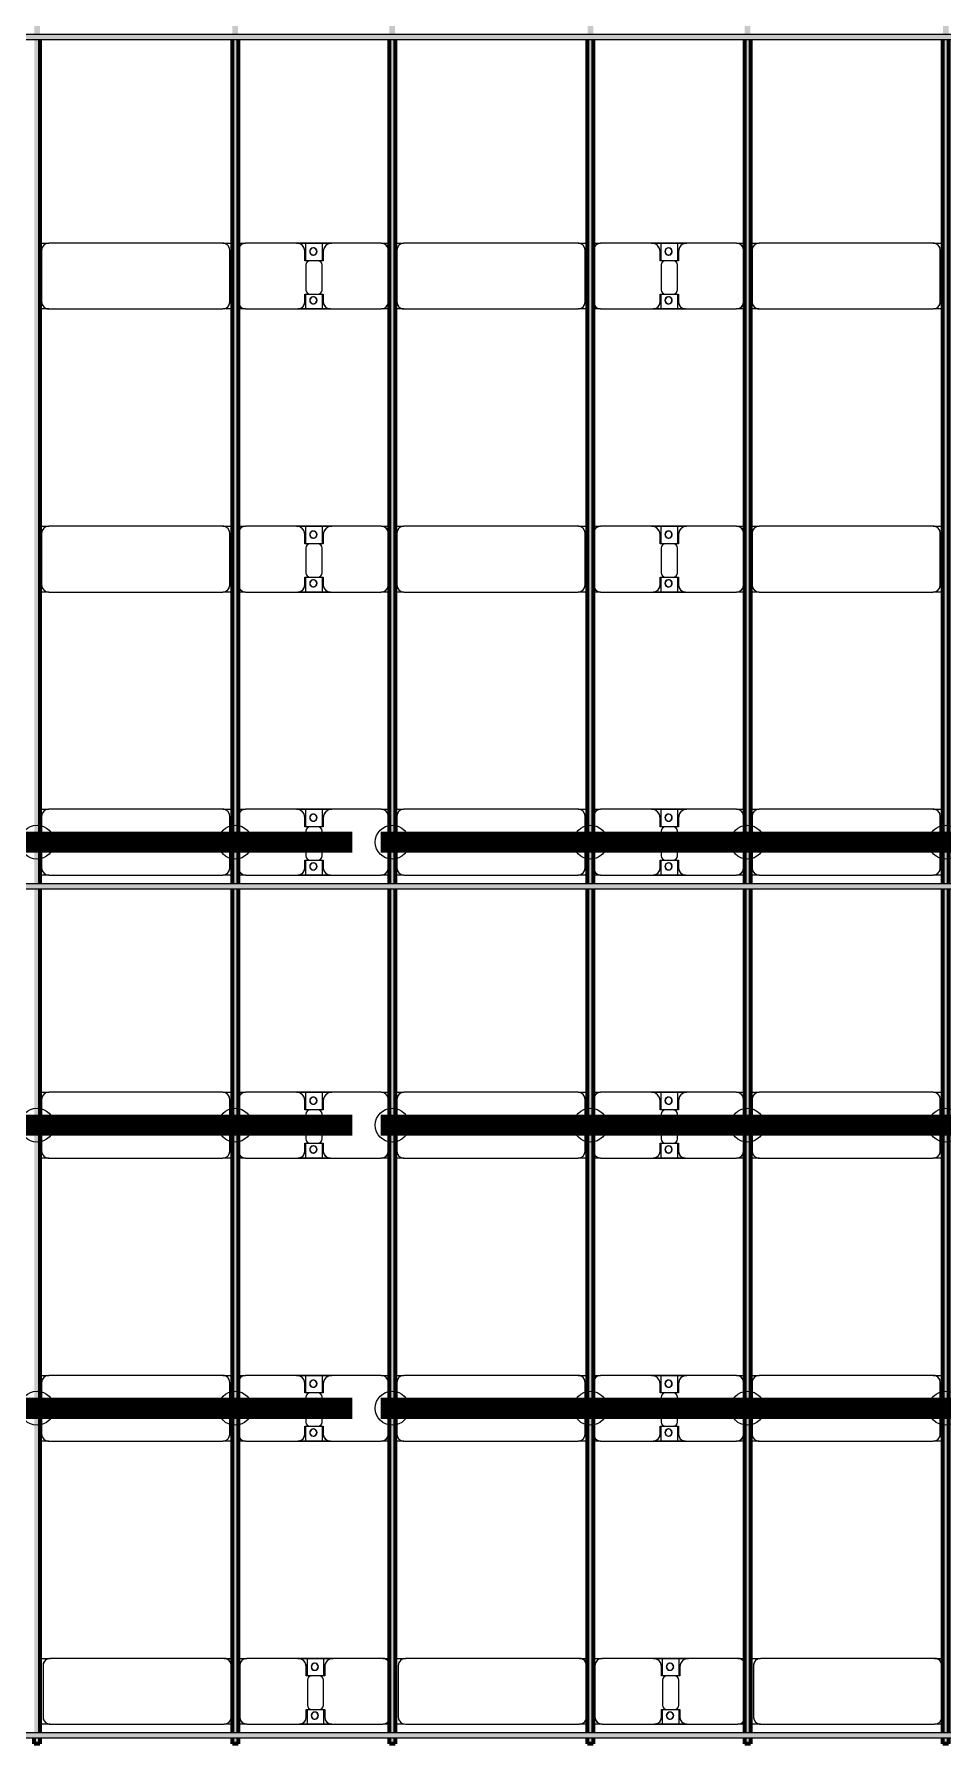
# Model space of a CAD drawing. Header units: millimetres. Extents: x -268744 to 115753, y -96240 to -10461.
# Drawn here: x -74015 to -67595, y -70687 to -58607 of the extents above; entities that cross this region are included whole.
import ezdxf

# ---------------------------------------------------------------- set-up
doc = ezdxf.new("R2010")
doc.units = ezdxf.units.MM
doc.layers.add('A-GENM', color=13, linetype='Continuous', lineweight=9)
doc.layers.add('S-BEAM', color=12, linetype='Continuous', lineweight=9)
doc.layers.add('GC-HOP 40x60 GIA CUONG', color=1, linetype='Continuous')

# ---------------------------------------------------------------- blocks, each defined once
blk = doc.blocks.new('Dầm C52 - Hộp 40x60-104813-KHUNG KẾT CẤU BÈ PIN 1')
at = {"layer": 'S-BEAM', "lineweight": 25}
blk.add_hatch(color=4, dxfattribs=at).paths.add_polyline_path([(-145811, -20), (145811, -20), (145811, 20), (-145811, 20)])
at = {"layer": 'S-BEAM', "color": 4, "lineweight": 25}
for p, q in [((-145811, 20), (145811, 20)), ((145811, -20), (-145811, -20))]:
    blk.add_line(p, q, dxfattribs=at)
blk = doc.blocks.new('Dầm C52 - Hộp 40x60-V24-KHUNG KẾT CẤU BÈ PIN 1')
at = {"layer": 'S-BEAM', "lineweight": 25}
blk.add_hatch(color=4, dxfattribs=at).paths.add_polyline_path([(-145811, -20), (145811, -20), (145811, 20), (-145811, 20)])
at = {"layer": 'S-BEAM', "color": 4, "lineweight": 25}
for p, q in [((-145811, 20), (145811, 20)), ((145811, -20), (-145811, -20))]:
    blk.add_line(p, q, dxfattribs=at)
blk = doc.blocks.new('Dầm C52 - Hộp 40x60-V25-KHUNG KẾT CẤU BÈ PIN 1')
at = {"layer": 'S-BEAM', "lineweight": 25}
blk.add_hatch(color=4, dxfattribs=at).paths.add_polyline_path([(-145426, -20), (145811, -20), (145811, 20), (-145811, 20), (-145811, -20)])
at = {"layer": 'S-BEAM', "color": 4, "lineweight": 25}
for p, q in [((-145811, 20), (145811, 20)), ((145811, -20), (-145811, -20))]:
    blk.add_line(p, q, dxfattribs=at)
blk = doc.blocks.new('Dai phao do pin - DẢI PHAO ĐỠ PIN-V55-KHUNG KẾT CẤU BÈ PIN 1')
at = {"layer": 'A-GENM', "color": 7}
for p, q in [((34448, 242), (34520, 242)), ((34448, 242), (34520, 242)), ((34470, 192), (34470, -173)), ((35750, 242), (34520, 242)), ((35750, 242), (35808, 242)), ((35750, 242), (35808, 242)), ((35800, -173), (35800, 192)), ((35848, 242), (35910, 242)), ((35848, 242), (35910, 242)), ((35860, 192), (35860, -173)), ((36270, 242), (35910, 242)), ((36270, 242), (36452, 242)), ((36452, 242), (36270, 242)), ((36330, 118), (36330, 182)), ((36338, 242), (36520, 242)), ((36338, 116), (36338, 242)), ((36520, 242), (36338, 242)), ((36452, 242), (36452, 116)), ((36460, 182), (36460, 118)), ((36870, 242), (36520, 242)), ((36870, 242), (36918, 242)), ((36870, 242), (36918, 242)), ((36958, 242), (37030, 242)), ((36958, 242), (37030, 242)), ((36980, 192), (36980, -173)), ((38260, 242), (37030, 242)), ((38260, 242), (38318, 242)), ((38260, 242), (38318, 242)), ((38310, -173), (38310, 192)), ((38358, 242), (38420, 242)), ((38358, 242), (38420, 242)), ((38370, 192), (38370, -173)), ((38780, 242), (38420, 242)), ((38780, 242), (38962, 242)), ((38962, 242), (38780, 242)), ((38840, 118), (38840, 182)), ((38848, 242), (39030, 242)), ((38848, 116), (38848, 242)), ((39030, 242), (38848, 242)), ((38962, 242), (38962, 116)), ((38970, 182), (38970, 118)), ((39380, 242), (39030, 242)), ((39380, 242), (39428, 242)), ((39380, 242), (39428, 242)), ((39468, 242), (39540, 242)), ((39468, 242), (39540, 242)), ((39490, 192), (39490, -173)), ((40770, 242), (39540, 242)), ((40770, 242), (40828, 242)), ((40770, 242), (40828, 242)), ((40820, -173), (40820, 192)), ((36422, 118), (36330, 118)), ((36338, 88), (36338, -88)), ((36460, 118), (36368, 118)), ((36452, -88), (36452, 88)), ((38932, 118), (38840, 118)), ((38848, 88), (38848, -88)), ((38970, 118), (38878, 118)), ((38962, -88), (38962, 88)), ((36330, -173), (36330, -118)), ((36330, -118), (36422, -118)), ((36338, -223), (36338, -116)), ((36368, -118), (36460, -118)), ((36452, -116), (36452, -223)), ((36460, -118), (36460, -173)), ((38840, -173), (38840, -118)), ((38840, -118), (38932, -118)), ((38848, -223), (38848, -116)), ((38878, -118), (38970, -118)), ((38962, -116), (38962, -223)), ((38970, -118), (38970, -173)), ((34520, -223), (34448, -223)), ((34520, -223), (34448, -223)), ((34520, -223), (35750, -223)), ((35808, -223), (35750, -223)), ((35808, -223), (35750, -223)), ((35910, -223), (35848, -223)), ((35910, -223), (35848, -223)), ((35910, -223), (36280, -223)), ((36452, -223), (36280, -223)), ((36280, -223), (36452, -223)), ((36510, -223), (36338, -223)), ((36338, -223), (36510, -223)), ((36510, -223), (36870, -223)), ((36918, -223), (36870, -223)), ((36918, -223), (36870, -223)), ((37022, -223), (36958, -223)), ((37022, -223), (36958, -223)), ((37030, -223), (38260, -223)), ((38318, -223), (38260, -223)), ((38318, -223), (38260, -223)), ((38420, -223), (38358, -223)), ((38420, -223), (38358, -223)), ((38420, -223), (38790, -223)), ((38962, -223), (38790, -223)), ((38790, -223), (38962, -223)), ((39020, -223), (38848, -223)), ((38848, -223), (39020, -223)), ((39020, -223), (39380, -223)), ((39428, -223), (39380, -223)), ((39428, -223), (39380, -223)), ((39540, -223), (39468, -223)), ((39540, -223), (39468, -223)), ((39540, -223), (40770, -223)), ((40828, -223), (40770, -223)), ((40828, -223), (40770, -223))]:
    blk.add_line(p, q, dxfattribs=at)
for centre, radius, start, end in [((34520, 192), 50, 90, 180), ((34520, 192), 50, 150, 180), ((34520, 192), 50, 105, 135), ((35750, 192), 50, 360, 90), ((35750, 192), 50, 60, 90), ((35750, 192), 50, 15, 30), ((35910, 192), 50, 90, 180), ((35910, 192), 50, 105, 180), ((36270, 182), 60, 360, 90), ((36270, 182), 60, 360, 60), ((36389, 183), 25, 360, 180), ((36389, 183), 25, 0, 165), ((36389, 183), 25, 180, 0), ((36391, 183), 25, 0, 180), ((36391, 183), 25, 90, 180), ((36391, 183), 25, 180, 0), ((36391, 183), 25, 180, 300), ((36389, 183), 25, 210, 0), ((36391, 183), 25, 15, 75), ((36391, 183), 25, 330, 345), ((36520, 182), 60, 90, 180), ((36520, 182), 60, 120, 180), ((36870, 192), 50, 30, 90), ((36870, 192), 50, 30, 75), ((37030, 192), 50, 90, 180), ((37030, 192), 50, 150, 180), ((37030, 192), 50, 105, 135), ((38260, 192), 50, 0, 90), ((38260, 192), 50, 60, 90), ((38260, 192), 50, 15, 30), ((38420, 192), 50, 90, 180), ((38420, 192), 50, 105, 180), ((38780, 182), 60, 360, 90), ((38780, 182), 60, 360, 60), ((38899, 183), 25, 360, 180), ((38899, 183), 25, 0, 165), ((38899, 183), 25, 180, 0), ((38901, 183), 25, 360, 180), ((38901, 183), 25, 90, 180), ((38901, 183), 25, 180, 360), ((38901, 183), 25, 180, 300), ((38899, 183), 25, 210, 0), ((38901, 183), 25, 15, 75), ((38901, 183), 25, 330, 345), ((39030, 182), 60, 90, 180), ((39030, 182), 60, 120, 180), ((39380, 192), 50, 30, 90), ((39380, 192), 50, 30, 75), ((39540, 192), 50, 90, 180), ((39540, 192), 50, 150, 180), ((39540, 192), 50, 105, 135), ((40770, 192), 50, 0, 90), ((40770, 192), 50, 60, 90), ((40770, 192), 50, 15, 30), ((36368, 88), 30, 90, 180), ((36422, 88), 30, 0, 90), ((38878, 88), 30, 90, 180), ((38932, 88), 30, 0, 90), ((36368, -88), 30, 180, 270), ((36422, -88), 30, 270, 0), ((38878, -88), 30, 180, 270), ((38932, -88), 30, 270, 0), ((34520, -173), 50, 180, 270), ((34520, -173), 50, 180, 210), ((34520, -173), 50, 240, 270), ((35750, -173), 50, 270, 360), ((35750, -173), 50, 285, 300), ((35750, -173), 50, 330, 360), ((35910, -173), 50, 180, 270), ((35910, -173), 50, 180, 255), ((36280, -173), 50, 270, 0), ((36280, -173), 50, 285, 0), ((36389, -162), 25, 360, 180), ((36389, -162), 25, 105, 165), ((36389, -162), 25, 180, 0), ((36389, -162), 25, 195, 0), ((36391, -162), 25, 360, 180), ((36391, -162), 25, 105, 180), ((36391, -162), 25, 180, 0), ((36391, -162), 25, 180, 270), ((36389, -162), 25, 0, 75), ((36391, -162), 25, 15, 75), ((36391, -162), 25, 285, 345), ((36510, -173), 50, 180, 270), ((36510, -173), 50, 180, 255), ((36870, -173), 50, 270, 330), ((36870, -173), 50, 285, 330), ((37030, -173), 50, 180, 270), ((37030, -173), 50, 180, 210), ((37030, -173), 50, 240, 255), ((38260, -173), 50, 270, 0), ((38260, -173), 50, 285, 300), ((38260, -173), 50, 330, 360), ((38420, -173), 50, 180, 270), ((38420, -173), 50, 180, 255), ((38790, -173), 50, 270, 360), ((38790, -173), 50, 285, 360), ((38899, -162), 25, 0, 180), ((38899, -162), 25, 105, 165), ((38899, -162), 25, 180, 0), ((38899, -162), 25, 195, 0), ((38901, -162), 25, 360, 180), ((38901, -162), 25, 105, 180), ((38901, -162), 25, 180, 0), ((38901, -162), 25, 180, 270), ((38899, -162), 25, 0, 75), ((38901, -162), 25, 15, 75), ((38901, -162), 25, 285, 345), ((39020, -173), 50, 180, 270), ((39020, -173), 50, 180, 255), ((39380, -173), 50, 270, 330), ((39380, -173), 50, 285, 330), ((39540, -173), 50, 180, 270), ((39540, -173), 50, 180, 210), ((39540, -173), 50, 240, 270), ((40770, -173), 50, 270, 360), ((40770, -173), 50, 285, 300), ((40770, -173), 50, 330, 360)]:
    blk.add_arc(centre, radius, start, end, dxfattribs=at)
blk = doc.blocks.new('Dai phao do pin - DẢI PHAO ĐỠ PIN-V56-KHUNG KẾT CẤU BÈ PIN 1')
at = {"layer": 'A-GENM', "color": 7}
for p, q in [((34458, 242), (34520, 242)), ((34458, 242), (34520, 242)), ((34470, 192), (34470, -173)), ((35750, 242), (34520, 242)), ((35750, 242), (35818, 242)), ((35750, 242), (35818, 242)), ((35800, -173), (35800, 192)), ((35858, 242), (35910, 242)), ((35858, 242), (35910, 242)), ((35860, 192), (35860, -173)), ((36270, 242), (35910, 242)), ((36270, 242), (36452, 242)), ((36452, 242), (36270, 242)), ((36330, 118), (36330, 182)), ((36338, 242), (36520, 242)), ((36338, 116), (36338, 242)), ((36520, 242), (36338, 242)), ((36452, 242), (36452, 116)), ((36460, 182), (36460, 118)), ((36870, 242), (36520, 242)), ((36870, 242), (36928, 242)), ((36870, 242), (36928, 242)), ((36920, -173), (36920, 192)), ((36968, 242), (37030, 242)), ((36968, 242), (37030, 242)), ((36980, 192), (36980, -173)), ((38260, 242), (37030, 242)), ((38260, 242), (38328, 242)), ((38260, 242), (38328, 242)), ((38310, -173), (38310, 192)), ((38368, 242), (38420, 242)), ((38368, 242), (38420, 242)), ((38370, 192), (38370, -173)), ((38780, 242), (38420, 242)), ((38780, 242), (38962, 242)), ((38962, 242), (38780, 242)), ((38840, 118), (38840, 182)), ((38848, 242), (39030, 242)), ((38848, 116), (38848, 242)), ((39030, 242), (38848, 242)), ((38962, 242), (38962, 116)), ((38970, 182), (38970, 118)), ((39380, 242), (39030, 242)), ((39380, 242), (39438, 242)), ((39380, 242), (39438, 242)), ((39430, -173), (39430, 192)), ((39478, 242), (39540, 242)), ((39478, 242), (39540, 242)), ((39490, 192), (39490, -173)), ((40770, 242), (39540, 242)), ((40770, 242), (40838, 242)), ((40770, 242), (40838, 242)), ((40820, -173), (40820, 192)), ((36422, 118), (36330, 118)), ((36338, 88), (36338, -88)), ((36460, 118), (36368, 118)), ((36452, -88), (36452, 88)), ((38932, 118), (38840, 118)), ((38848, 88), (38848, -88)), ((38970, 118), (38878, 118)), ((38962, -88), (38962, 88)), ((36330, -173), (36330, -118)), ((36330, -118), (36422, -118)), ((36338, -223), (36338, -116)), ((36368, -118), (36460, -118)), ((36452, -116), (36452, -223)), ((36460, -118), (36460, -173)), ((38840, -173), (38840, -118)), ((38840, -118), (38932, -118)), ((38848, -223), (38848, -116)), ((38878, -118), (38970, -118)), ((38962, -116), (38962, -223)), ((38970, -118), (38970, -173)), ((34520, -223), (34458, -223)), ((34520, -223), (34458, -223)), ((34520, -223), (35750, -223)), ((35818, -223), (35750, -223)), ((35818, -223), (35750, -223)), ((35910, -223), (35858, -223)), ((35910, -223), (35858, -223)), ((35910, -223), (36280, -223)), ((36452, -223), (36280, -223)), ((36280, -223), (36452, -223)), ((36510, -223), (36338, -223)), ((36338, -223), (36510, -223)), ((36510, -223), (36870, -223)), ((36928, -223), (36870, -223)), ((36928, -223), (36870, -223)), ((37030, -223), (36968, -223)), ((37030, -223), (36968, -223)), ((37030, -223), (38260, -223)), ((38328, -223), (38260, -223)), ((38328, -223), (38260, -223)), ((38420, -223), (38368, -223)), ((38420, -223), (38368, -223)), ((38420, -223), (38790, -223)), ((38962, -223), (38790, -223)), ((38790, -223), (38962, -223)), ((39020, -223), (38848, -223)), ((38848, -223), (39020, -223)), ((39020, -223), (39380, -223)), ((39438, -223), (39380, -223)), ((39438, -223), (39380, -223)), ((39540, -223), (39478, -223)), ((39540, -223), (39478, -223)), ((39540, -223), (40770, -223)), ((40838, -223), (40770, -223)), ((40838, -223), (40770, -223))]:
    blk.add_line(p, q, dxfattribs=at)
for centre, radius, start, end in [((34520, 192), 50, 90, 180), ((34520, 192), 50, 150, 180), ((34520, 192), 50, 105, 135), ((35750, 192), 50, 360, 90), ((35750, 192), 50, 60, 90), ((35750, 192), 50, 15, 30), ((35910, 192), 50, 90, 180), ((35910, 192), 50, 105, 180), ((36270, 182), 60, 360, 90), ((36270, 182), 60, 360, 60), ((36389, 183), 25, 360, 180), ((36389, 183), 25, 0, 165), ((36389, 183), 25, 180, 0), ((36391, 183), 25, 0, 180), ((36391, 183), 25, 90, 180), ((36391, 183), 25, 180, 0), ((36391, 183), 25, 180, 300), ((36389, 183), 25, 210, 0), ((36391, 183), 25, 15, 75), ((36391, 183), 25, 330, 345), ((36520, 182), 60, 90, 180), ((36520, 182), 60, 120, 180), ((36870, 192), 50, 360, 90), ((36870, 192), 50, 360, 75), ((37030, 192), 50, 90, 180), ((37030, 192), 50, 150, 180), ((37030, 192), 50, 105, 135), ((38260, 192), 50, 0, 90), ((38260, 192), 50, 60, 90), ((38260, 192), 50, 15, 30), ((38420, 192), 50, 90, 180), ((38420, 192), 50, 105, 180), ((38780, 182), 60, 360, 90), ((38780, 182), 60, 360, 60), ((38899, 183), 25, 360, 180), ((38899, 183), 25, 0, 165), ((38899, 183), 25, 180, 0), ((38901, 183), 25, 360, 180), ((38901, 183), 25, 90, 180), ((38901, 183), 25, 180, 360), ((38901, 183), 25, 180, 300), ((38899, 183), 25, 210, 0), ((38901, 183), 25, 15, 75), ((38901, 183), 25, 330, 345), ((39030, 182), 60, 90, 180), ((39030, 182), 60, 120, 180), ((39380, 192), 50, 0, 90), ((39380, 192), 50, 0, 75), ((39540, 192), 50, 90, 180), ((39540, 192), 50, 150, 180), ((39540, 192), 50, 105, 135), ((40770, 192), 50, 0, 90), ((40770, 192), 50, 60, 90), ((40770, 192), 50, 15, 30), ((36368, 88), 30, 90, 180), ((36422, 88), 30, 0, 90), ((38878, 88), 30, 90, 180), ((38932, 88), 30, 0, 90), ((36368, -88), 30, 180, 270), ((36422, -88), 30, 270, 0), ((38878, -88), 30, 180, 270), ((38932, -88), 30, 270, 0), ((34520, -173), 50, 180, 270), ((34520, -173), 50, 180, 210), ((34520, -173), 50, 240, 270), ((35750, -173), 50, 270, 360), ((35750, -173), 50, 285, 300), ((35750, -173), 50, 330, 360), ((35910, -173), 50, 180, 270), ((35910, -173), 50, 180, 255), ((36280, -173), 50, 270, 0), ((36280, -173), 50, 285, 0), ((36389, -162), 25, 360, 180), ((36389, -162), 25, 105, 165), ((36389, -162), 25, 180, 0), ((36389, -162), 25, 195, 0), ((36391, -162), 25, 360, 180), ((36391, -162), 25, 105, 180), ((36391, -162), 25, 180, 0), ((36391, -162), 25, 180, 270), ((36389, -162), 25, 0, 75), ((36391, -162), 25, 15, 75), ((36391, -162), 25, 285, 345), ((36510, -173), 50, 180, 270), ((36510, -173), 50, 180, 255), ((36870, -173), 50, 270, 360), ((36870, -173), 50, 285, 360), ((37030, -173), 50, 180, 270), ((37030, -173), 50, 180, 210), ((37030, -173), 50, 240, 270), ((38260, -173), 50, 270, 0), ((38260, -173), 50, 285, 300), ((38260, -173), 50, 330, 360), ((38420, -173), 50, 180, 270), ((38420, -173), 50, 180, 255), ((38790, -173), 50, 270, 360), ((38790, -173), 50, 285, 360), ((38899, -162), 25, 0, 180), ((38899, -162), 25, 105, 165), ((38899, -162), 25, 180, 0), ((38899, -162), 25, 195, 0), ((38901, -162), 25, 360, 180), ((38901, -162), 25, 105, 180), ((38901, -162), 25, 180, 0), ((38901, -162), 25, 180, 270), ((38899, -162), 25, 0, 75), ((38901, -162), 25, 15, 75), ((38901, -162), 25, 285, 345), ((39020, -173), 50, 180, 270), ((39020, -173), 50, 180, 255), ((39380, -173), 50, 270, 0), ((39380, -173), 50, 285, 0), ((39540, -173), 50, 180, 270), ((39540, -173), 50, 180, 210), ((39540, -173), 50, 240, 270), ((40770, -173), 50, 270, 360), ((40770, -173), 50, 285, 300), ((40770, -173), 50, 330, 360)]:
    blk.add_arc(centre, radius, start, end, dxfattribs=at)
blk = doc.blocks.new('Dai phao do pin - DẢI PHAO ĐỠ PIN-V57-KHUNG KẾT CẤU BÈ PIN 1')
at = {"layer": 'A-GENM', "color": 7}
for p, q in [((34458, 242), (34520, 242)), ((34458, 242), (34520, 242)), ((34470, 192), (34470, -173)), ((35750, 242), (34520, 242)), ((35750, 242), (35818, 242)), ((35750, 242), (35818, 242)), ((35800, -173), (35800, 192)), ((35858, 242), (35910, 242)), ((35858, 242), (35910, 242)), ((35860, 192), (35860, -173)), ((36270, 242), (35910, 242)), ((36270, 242), (36452, 242)), ((36452, 242), (36270, 242)), ((36330, 118), (36330, 182)), ((36338, 242), (36520, 242)), ((36338, 116), (36338, 242)), ((36520, 242), (36338, 242)), ((36452, 242), (36452, 116)), ((36460, 182), (36460, 118)), ((36870, 242), (36520, 242)), ((36870, 242), (36928, 242)), ((36870, 242), (36928, 242)), ((36920, -173), (36920, 192)), ((36968, 242), (37030, 242)), ((36968, 242), (37030, 242)), ((36980, 192), (36980, -173)), ((38260, 242), (37030, 242)), ((38260, 242), (38328, 242)), ((38260, 242), (38328, 242)), ((38310, -173), (38310, 192)), ((38368, 242), (38420, 242)), ((38368, 242), (38420, 242)), ((38370, 192), (38370, -173)), ((38780, 242), (38420, 242)), ((38780, 242), (38962, 242)), ((38962, 242), (38780, 242)), ((38840, 118), (38840, 182)), ((38848, 242), (39030, 242)), ((38848, 116), (38848, 242)), ((39030, 242), (38848, 242)), ((38962, 242), (38962, 116)), ((38970, 182), (38970, 118)), ((39380, 242), (39030, 242)), ((39380, 242), (39438, 242)), ((39380, 242), (39438, 242)), ((39430, -173), (39430, 192)), ((39478, 242), (39540, 242)), ((39478, 242), (39540, 242)), ((39490, 192), (39490, -173)), ((40770, 242), (39540, 242)), ((40770, 242), (40838, 242)), ((40770, 242), (40838, 242)), ((40820, -173), (40820, 192)), ((36422, 118), (36330, 118)), ((36338, 88), (36338, -88)), ((36460, 118), (36368, 118)), ((36452, -88), (36452, 88)), ((38932, 118), (38840, 118)), ((38848, 88), (38848, -88)), ((38970, 118), (38878, 118)), ((38962, -88), (38962, 88)), ((36330, -173), (36330, -118)), ((36330, -118), (36422, -118)), ((36338, -223), (36338, -116)), ((36368, -118), (36460, -118)), ((36452, -116), (36452, -223)), ((36460, -118), (36460, -173)), ((38840, -173), (38840, -118)), ((38840, -118), (38932, -118)), ((38848, -223), (38848, -116)), ((38878, -118), (38970, -118)), ((38962, -116), (38962, -223)), ((38970, -118), (38970, -173)), ((34520, -223), (34458, -223)), ((34520, -223), (34458, -223)), ((34520, -223), (35750, -223)), ((35818, -223), (35750, -223)), ((35818, -223), (35750, -223)), ((35910, -223), (35858, -223)), ((35910, -223), (35858, -223)), ((35910, -223), (36280, -223)), ((36452, -223), (36280, -223)), ((36280, -223), (36452, -223)), ((36510, -223), (36338, -223)), ((36338, -223), (36510, -223)), ((36510, -223), (36870, -223)), ((36928, -223), (36870, -223)), ((36928, -223), (36870, -223)), ((37030, -223), (36968, -223)), ((37030, -223), (36968, -223)), ((37030, -223), (38260, -223)), ((38328, -223), (38260, -223)), ((38328, -223), (38260, -223)), ((38420, -223), (38368, -223)), ((38420, -223), (38368, -223)), ((38420, -223), (38790, -223)), ((38962, -223), (38790, -223)), ((38790, -223), (38962, -223)), ((39020, -223), (38848, -223)), ((38848, -223), (39020, -223)), ((39020, -223), (39380, -223)), ((39438, -223), (39380, -223)), ((39438, -223), (39380, -223)), ((39540, -223), (39478, -223)), ((39540, -223), (39478, -223)), ((39540, -223), (40770, -223)), ((40838, -223), (40770, -223)), ((40838, -223), (40770, -223))]:
    blk.add_line(p, q, dxfattribs=at)
for centre, radius, start, end in [((34520, 192), 50, 90, 180), ((34520, 192), 50, 150, 180), ((34520, 192), 50, 105, 135), ((35750, 192), 50, 360, 90), ((35750, 192), 50, 60, 90), ((35750, 192), 50, 15, 30), ((35910, 192), 50, 90, 180), ((35910, 192), 50, 105, 180), ((36270, 182), 60, 360, 90), ((36270, 182), 60, 360, 60), ((36389, 183), 25, 360, 180), ((36389, 183), 25, 0, 165), ((36389, 183), 25, 180, 0), ((36391, 183), 25, 0, 180), ((36391, 183), 25, 90, 180), ((36391, 183), 25, 180, 0), ((36391, 183), 25, 180, 300), ((36389, 183), 25, 210, 0), ((36391, 183), 25, 15, 75), ((36391, 183), 25, 330, 345), ((36520, 182), 60, 90, 180), ((36520, 182), 60, 120, 180), ((36870, 192), 50, 360, 90), ((36870, 192), 50, 360, 75), ((37030, 192), 50, 90, 180), ((37030, 192), 50, 150, 180), ((37030, 192), 50, 105, 135), ((38260, 192), 50, 0, 90), ((38260, 192), 50, 60, 90), ((38260, 192), 50, 15, 30), ((38420, 192), 50, 90, 180), ((38420, 192), 50, 105, 180), ((38780, 182), 60, 360, 90), ((38780, 182), 60, 360, 60), ((38899, 183), 25, 360, 180), ((38899, 183), 25, 0, 165), ((38899, 183), 25, 180, 0), ((38901, 183), 25, 360, 180), ((38901, 183), 25, 90, 180), ((38901, 183), 25, 180, 360), ((38901, 183), 25, 180, 300), ((38899, 183), 25, 210, 0), ((38901, 183), 25, 15, 75), ((38901, 183), 25, 330, 345), ((39030, 182), 60, 90, 180), ((39030, 182), 60, 120, 180), ((39380, 192), 50, 0, 90), ((39380, 192), 50, 0, 75), ((39540, 192), 50, 90, 180), ((39540, 192), 50, 150, 180), ((39540, 192), 50, 105, 135), ((40770, 192), 50, 0, 90), ((40770, 192), 50, 60, 90), ((40770, 192), 50, 15, 30), ((36368, 88), 30, 90, 180), ((36422, 88), 30, 0, 90), ((38878, 88), 30, 90, 180), ((38932, 88), 30, 0, 90), ((36368, -88), 30, 180, 270), ((36422, -88), 30, 270, 0), ((38878, -88), 30, 180, 270), ((38932, -88), 30, 270, 0), ((34520, -173), 50, 180, 270), ((34520, -173), 50, 180, 210), ((34520, -173), 50, 240, 270), ((35750, -173), 50, 270, 360), ((35750, -173), 50, 285, 300), ((35750, -173), 50, 330, 360), ((35910, -173), 50, 180, 270), ((35910, -173), 50, 180, 255), ((36280, -173), 50, 270, 0), ((36280, -173), 50, 285, 0), ((36389, -162), 25, 360, 180), ((36389, -162), 25, 105, 165), ((36389, -162), 25, 180, 0), ((36389, -162), 25, 195, 0), ((36391, -162), 25, 360, 180), ((36391, -162), 25, 105, 180), ((36391, -162), 25, 180, 0), ((36391, -162), 25, 180, 270), ((36389, -162), 25, 0, 75), ((36391, -162), 25, 15, 75), ((36391, -162), 25, 285, 345), ((36510, -173), 50, 180, 270), ((36510, -173), 50, 180, 255), ((36870, -173), 50, 270, 360), ((36870, -173), 50, 285, 360), ((37030, -173), 50, 180, 270), ((37030, -173), 50, 180, 210), ((37030, -173), 50, 240, 270), ((38260, -173), 50, 270, 0), ((38260, -173), 50, 285, 300), ((38260, -173), 50, 330, 360), ((38420, -173), 50, 180, 270), ((38420, -173), 50, 180, 255), ((38790, -173), 50, 270, 360), ((38790, -173), 50, 285, 360), ((38899, -162), 25, 0, 180), ((38899, -162), 25, 105, 165), ((38899, -162), 25, 180, 0), ((38899, -162), 25, 195, 0), ((38901, -162), 25, 360, 180), ((38901, -162), 25, 105, 180), ((38901, -162), 25, 180, 0), ((38901, -162), 25, 180, 270), ((38899, -162), 25, 0, 75), ((38901, -162), 25, 15, 75), ((38901, -162), 25, 285, 345), ((39020, -173), 50, 180, 270), ((39020, -173), 50, 180, 255), ((39380, -173), 50, 270, 0), ((39380, -173), 50, 285, 0), ((39540, -173), 50, 180, 270), ((39540, -173), 50, 180, 210), ((39540, -173), 50, 240, 270), ((40770, -173), 50, 270, 360), ((40770, -173), 50, 285, 300), ((40770, -173), 50, 330, 360)]:
    blk.add_arc(centre, radius, start, end, dxfattribs=at)
blk = doc.blocks.new('Dai phao do pin - DẢI PHAO ĐỠ PIN-V58-KHUNG KẾT CẤU BÈ PIN 1')
at = {"layer": 'A-GENM', "color": 7}
for p, q in [((34458, 242), (34520, 242)), ((34458, 242), (34520, 242)), ((34470, 192), (34470, -173)), ((35750, 242), (34520, 242)), ((35750, 242), (35818, 242)), ((35750, 242), (35818, 242)), ((35800, -173), (35800, 192)), ((35858, 242), (35910, 242)), ((35858, 242), (35910, 242)), ((35860, 192), (35860, -173)), ((36270, 242), (35910, 242)), ((36270, 242), (36452, 242)), ((36452, 242), (36270, 242)), ((36330, 118), (36330, 182)), ((36338, 242), (36520, 242)), ((36338, 116), (36338, 242)), ((36520, 242), (36338, 242)), ((36452, 242), (36452, 116)), ((36460, 182), (36460, 118)), ((36870, 242), (36520, 242)), ((36870, 242), (36928, 242)), ((36870, 242), (36928, 242)), ((36920, -173), (36920, 192)), ((36968, 242), (37030, 242)), ((36968, 242), (37030, 242)), ((36980, 192), (36980, -173)), ((38260, 242), (37030, 242)), ((38260, 242), (38328, 242)), ((38260, 242), (38328, 242)), ((38310, -173), (38310, 192)), ((38368, 242), (38420, 242)), ((38368, 242), (38420, 242)), ((38370, 192), (38370, -173)), ((38780, 242), (38420, 242)), ((38780, 242), (38962, 242)), ((38962, 242), (38780, 242)), ((38840, 118), (38840, 182)), ((38848, 242), (39030, 242)), ((38848, 116), (38848, 242)), ((39030, 242), (38848, 242)), ((38962, 242), (38962, 116)), ((38970, 182), (38970, 118)), ((39380, 242), (39030, 242)), ((39380, 242), (39438, 242)), ((39380, 242), (39438, 242)), ((39430, -173), (39430, 192)), ((39478, 242), (39540, 242)), ((39478, 242), (39540, 242)), ((39490, 192), (39490, -173)), ((40770, 242), (39540, 242)), ((40770, 242), (40838, 242)), ((40770, 242), (40838, 242)), ((40820, -173), (40820, 192)), ((36422, 118), (36330, 118)), ((36338, 88), (36338, -88)), ((36460, 118), (36368, 118)), ((36452, -88), (36452, 88)), ((38932, 118), (38840, 118)), ((38848, 88), (38848, -88)), ((38970, 118), (38878, 118)), ((38962, -88), (38962, 88)), ((36330, -173), (36330, -118)), ((36330, -118), (36422, -118)), ((36338, -223), (36338, -116)), ((36368, -118), (36460, -118)), ((36452, -116), (36452, -223)), ((36460, -118), (36460, -173)), ((38840, -173), (38840, -118)), ((38840, -118), (38932, -118)), ((38848, -223), (38848, -116)), ((38878, -118), (38970, -118)), ((38962, -116), (38962, -223)), ((38970, -118), (38970, -173)), ((34520, -223), (34458, -223)), ((34520, -223), (34458, -223)), ((34520, -223), (35750, -223)), ((35818, -223), (35750, -223)), ((35818, -223), (35750, -223)), ((35910, -223), (35858, -223)), ((35910, -223), (35858, -223)), ((35910, -223), (36280, -223)), ((36452, -223), (36280, -223)), ((36280, -223), (36452, -223)), ((36510, -223), (36338, -223)), ((36338, -223), (36510, -223)), ((36510, -223), (36870, -223)), ((36928, -223), (36870, -223)), ((36928, -223), (36870, -223)), ((37030, -223), (36968, -223)), ((37030, -223), (36968, -223)), ((37030, -223), (38260, -223)), ((38328, -223), (38260, -223)), ((38328, -223), (38260, -223)), ((38420, -223), (38368, -223)), ((38420, -223), (38368, -223)), ((38420, -223), (38790, -223)), ((38962, -223), (38790, -223)), ((38790, -223), (38962, -223)), ((39020, -223), (38848, -223)), ((38848, -223), (39020, -223)), ((39020, -223), (39380, -223)), ((39438, -223), (39380, -223)), ((39438, -223), (39380, -223)), ((39540, -223), (39478, -223)), ((39540, -223), (39478, -223)), ((39540, -223), (40770, -223)), ((40838, -223), (40770, -223)), ((40838, -223), (40770, -223))]:
    blk.add_line(p, q, dxfattribs=at)
for centre, radius, start, end in [((34520, 192), 50, 90, 180), ((34520, 192), 50, 150, 180), ((34520, 192), 50, 105, 135), ((35750, 192), 50, 360, 90), ((35750, 192), 50, 60, 90), ((35750, 192), 50, 15, 30), ((35910, 192), 50, 90, 180), ((35910, 192), 50, 105, 180), ((36270, 182), 60, 360, 90), ((36270, 182), 60, 360, 60), ((36389, 183), 25, 360, 180), ((36389, 183), 25, 0, 165), ((36389, 183), 25, 180, 0), ((36391, 183), 25, 0, 180), ((36391, 183), 25, 90, 180), ((36391, 183), 25, 180, 0), ((36391, 183), 25, 180, 300), ((36389, 183), 25, 210, 0), ((36391, 183), 25, 15, 75), ((36391, 183), 25, 330, 345), ((36520, 182), 60, 90, 180), ((36520, 182), 60, 120, 180), ((36870, 192), 50, 360, 90), ((36870, 192), 50, 360, 75), ((37030, 192), 50, 90, 180), ((37030, 192), 50, 150, 180), ((37030, 192), 50, 105, 135), ((38260, 192), 50, 0, 90), ((38260, 192), 50, 60, 90), ((38260, 192), 50, 15, 30), ((38420, 192), 50, 90, 180), ((38420, 192), 50, 105, 180), ((38780, 182), 60, 360, 90), ((38780, 182), 60, 360, 60), ((38899, 183), 25, 360, 180), ((38899, 183), 25, 0, 165), ((38899, 183), 25, 180, 0), ((38901, 183), 25, 360, 180), ((38901, 183), 25, 90, 180), ((38901, 183), 25, 180, 360), ((38901, 183), 25, 180, 300), ((38899, 183), 25, 210, 0), ((38901, 183), 25, 15, 75), ((38901, 183), 25, 330, 345), ((39030, 182), 60, 90, 180), ((39030, 182), 60, 120, 180), ((39380, 192), 50, 0, 90), ((39380, 192), 50, 0, 75), ((39540, 192), 50, 90, 180), ((39540, 192), 50, 150, 180), ((39540, 192), 50, 105, 135), ((40770, 192), 50, 0, 90), ((40770, 192), 50, 60, 90), ((40770, 192), 50, 15, 30), ((36368, 88), 30, 90, 180), ((36422, 88), 30, 0, 90), ((38878, 88), 30, 90, 180), ((38932, 88), 30, 0, 90), ((36368, -88), 30, 180, 270), ((36422, -88), 30, 270, 0), ((38878, -88), 30, 180, 270), ((38932, -88), 30, 270, 0), ((34520, -173), 50, 180, 270), ((34520, -173), 50, 180, 210), ((34520, -173), 50, 240, 270), ((35750, -173), 50, 270, 360), ((35750, -173), 50, 285, 300), ((35750, -173), 50, 330, 360), ((35910, -173), 50, 180, 270), ((35910, -173), 50, 180, 255), ((36280, -173), 50, 270, 0), ((36280, -173), 50, 285, 0), ((36389, -162), 25, 360, 180), ((36389, -162), 25, 105, 165), ((36389, -162), 25, 180, 0), ((36389, -162), 25, 195, 0), ((36391, -162), 25, 360, 180), ((36391, -162), 25, 105, 180), ((36391, -162), 25, 180, 0), ((36391, -162), 25, 180, 270), ((36389, -162), 25, 0, 75), ((36391, -162), 25, 15, 75), ((36391, -162), 25, 285, 345), ((36510, -173), 50, 180, 270), ((36510, -173), 50, 180, 255), ((36870, -173), 50, 270, 360), ((36870, -173), 50, 285, 360), ((37030, -173), 50, 180, 270), ((37030, -173), 50, 180, 210), ((37030, -173), 50, 240, 270), ((38260, -173), 50, 270, 0), ((38260, -173), 50, 285, 300), ((38260, -173), 50, 330, 360), ((38420, -173), 50, 180, 270), ((38420, -173), 50, 180, 255), ((38790, -173), 50, 270, 360), ((38790, -173), 50, 285, 360), ((38899, -162), 25, 0, 180), ((38899, -162), 25, 105, 165), ((38899, -162), 25, 180, 0), ((38899, -162), 25, 195, 0), ((38901, -162), 25, 360, 180), ((38901, -162), 25, 105, 180), ((38901, -162), 25, 180, 0), ((38901, -162), 25, 180, 270), ((38899, -162), 25, 0, 75), ((38901, -162), 25, 15, 75), ((38901, -162), 25, 285, 345), ((39020, -173), 50, 180, 270), ((39020, -173), 50, 180, 255), ((39380, -173), 50, 270, 0), ((39380, -173), 50, 285, 0), ((39540, -173), 50, 180, 270), ((39540, -173), 50, 180, 210), ((39540, -173), 50, 240, 270), ((40770, -173), 50, 270, 360), ((40770, -173), 50, 285, 300), ((40770, -173), 50, 330, 360)]:
    blk.add_arc(centre, radius, start, end, dxfattribs=at)
blk = doc.blocks.new('Dai phao do pin - DẢI PHAO ĐỠ PIN-V59-KHUNG KẾT CẤU BÈ PIN 1')
at = {"layer": 'A-GENM', "color": 7}
for p, q in [((34458, 242), (34520, 242)), ((34458, 242), (34520, 242)), ((34470, 192), (34470, -173)), ((35750, 242), (34520, 242)), ((35750, 242), (35818, 242)), ((35750, 242), (35818, 242)), ((35800, -173), (35800, 192)), ((35858, 242), (35910, 242)), ((35858, 242), (35910, 242)), ((35860, 192), (35860, -173)), ((36270, 242), (35910, 242)), ((36270, 242), (36452, 242)), ((36452, 242), (36270, 242)), ((36330, 118), (36330, 182)), ((36338, 242), (36520, 242)), ((36338, 116), (36338, 242)), ((36520, 242), (36338, 242)), ((36452, 242), (36452, 116)), ((36460, 182), (36460, 118)), ((36870, 242), (36520, 242)), ((36870, 242), (36928, 242)), ((36870, 242), (36928, 242)), ((36920, -173), (36920, 192)), ((36968, 242), (37030, 242)), ((36968, 242), (37030, 242)), ((36980, 192), (36980, -173)), ((38260, 242), (37030, 242)), ((38260, 242), (38328, 242)), ((38260, 242), (38328, 242)), ((38310, -173), (38310, 192)), ((38368, 242), (38420, 242)), ((38368, 242), (38420, 242)), ((38370, 192), (38370, -173)), ((38780, 242), (38420, 242)), ((38780, 242), (38962, 242)), ((38962, 242), (38780, 242)), ((38840, 118), (38840, 182)), ((38848, 242), (39030, 242)), ((38848, 116), (38848, 242)), ((39030, 242), (38848, 242)), ((38962, 242), (38962, 116)), ((38970, 182), (38970, 118)), ((39380, 242), (39030, 242)), ((39380, 242), (39438, 242)), ((39380, 242), (39438, 242)), ((39430, -173), (39430, 192)), ((39478, 242), (39540, 242)), ((39478, 242), (39540, 242)), ((39490, 192), (39490, -173)), ((40770, 242), (39540, 242)), ((40770, 242), (40838, 242)), ((40770, 242), (40838, 242)), ((40820, -173), (40820, 192)), ((36422, 118), (36330, 118)), ((36338, 88), (36338, -88)), ((36460, 118), (36368, 118)), ((36452, -88), (36452, 88)), ((38932, 118), (38840, 118)), ((38848, 88), (38848, -88)), ((38970, 118), (38878, 118)), ((38962, -88), (38962, 88)), ((36330, -173), (36330, -118)), ((36330, -118), (36422, -118)), ((36338, -223), (36338, -116)), ((36368, -118), (36460, -118)), ((36452, -116), (36452, -223)), ((36460, -118), (36460, -173)), ((38840, -173), (38840, -118)), ((38840, -118), (38932, -118)), ((38848, -223), (38848, -116)), ((38878, -118), (38970, -118)), ((38962, -116), (38962, -223)), ((38970, -118), (38970, -173)), ((34520, -223), (34458, -223)), ((34520, -223), (34458, -223)), ((34520, -223), (35750, -223)), ((35818, -223), (35750, -223)), ((35818, -223), (35750, -223)), ((35910, -223), (35858, -223)), ((35910, -223), (35858, -223)), ((35910, -223), (36280, -223)), ((36452, -223), (36280, -223)), ((36280, -223), (36452, -223)), ((36510, -223), (36338, -223)), ((36338, -223), (36510, -223)), ((36510, -223), (36870, -223)), ((36928, -223), (36870, -223)), ((36928, -223), (36870, -223)), ((37030, -223), (36968, -223)), ((37030, -223), (36968, -223)), ((37030, -223), (38260, -223)), ((38328, -223), (38260, -223)), ((38328, -223), (38260, -223)), ((38420, -223), (38368, -223)), ((38420, -223), (38368, -223)), ((38420, -223), (38790, -223)), ((38962, -223), (38790, -223)), ((38790, -223), (38962, -223)), ((39020, -223), (38848, -223)), ((38848, -223), (39020, -223)), ((39020, -223), (39380, -223)), ((39438, -223), (39380, -223)), ((39438, -223), (39380, -223)), ((39540, -223), (39478, -223)), ((39540, -223), (39478, -223)), ((39540, -223), (40770, -223)), ((40838, -223), (40770, -223)), ((40838, -223), (40770, -223))]:
    blk.add_line(p, q, dxfattribs=at)
for centre, radius, start, end in [((34520, 192), 50, 90, 180), ((34520, 192), 50, 150, 180), ((34520, 192), 50, 105, 135), ((35750, 192), 50, 360, 90), ((35750, 192), 50, 60, 90), ((35750, 192), 50, 15, 30), ((35910, 192), 50, 90, 180), ((35910, 192), 50, 105, 180), ((36270, 182), 60, 360, 90), ((36270, 182), 60, 360, 60), ((36389, 183), 25, 360, 180), ((36389, 183), 25, 0, 165), ((36389, 183), 25, 180, 0), ((36391, 183), 25, 0, 180), ((36391, 183), 25, 90, 180), ((36391, 183), 25, 180, 0), ((36391, 183), 25, 180, 300), ((36389, 183), 25, 210, 0), ((36391, 183), 25, 15, 75), ((36391, 183), 25, 330, 345), ((36520, 182), 60, 90, 180), ((36520, 182), 60, 120, 180), ((36870, 192), 50, 360, 90), ((36870, 192), 50, 360, 75), ((37030, 192), 50, 90, 180), ((37030, 192), 50, 150, 180), ((37030, 192), 50, 105, 135), ((38260, 192), 50, 0, 90), ((38260, 192), 50, 60, 90), ((38260, 192), 50, 15, 30), ((38420, 192), 50, 90, 180), ((38420, 192), 50, 105, 180), ((38780, 182), 60, 360, 90), ((38780, 182), 60, 360, 60), ((38899, 183), 25, 360, 180), ((38899, 183), 25, 0, 165), ((38899, 183), 25, 180, 0), ((38901, 183), 25, 360, 180), ((38901, 183), 25, 90, 180), ((38901, 183), 25, 180, 360), ((38901, 183), 25, 180, 300), ((38899, 183), 25, 210, 0), ((38901, 183), 25, 15, 75), ((38901, 183), 25, 330, 345), ((39030, 182), 60, 90, 180), ((39030, 182), 60, 120, 180), ((39380, 192), 50, 0, 90), ((39380, 192), 50, 0, 75), ((39540, 192), 50, 90, 180), ((39540, 192), 50, 150, 180), ((39540, 192), 50, 105, 135), ((40770, 192), 50, 0, 90), ((40770, 192), 50, 60, 90), ((40770, 192), 50, 15, 30), ((36368, 88), 30, 90, 180), ((36422, 88), 30, 0, 90), ((38878, 88), 30, 90, 180), ((38932, 88), 30, 0, 90), ((36368, -88), 30, 180, 270), ((36422, -88), 30, 270, 0), ((38878, -88), 30, 180, 270), ((38932, -88), 30, 270, 0), ((34520, -173), 50, 180, 270), ((34520, -173), 50, 180, 210), ((34520, -173), 50, 240, 270), ((35750, -173), 50, 270, 360), ((35750, -173), 50, 285, 300), ((35750, -173), 50, 330, 360), ((35910, -173), 50, 180, 270), ((35910, -173), 50, 180, 255), ((36280, -173), 50, 270, 0), ((36280, -173), 50, 285, 0), ((36389, -162), 25, 360, 180), ((36389, -162), 25, 105, 165), ((36389, -162), 25, 180, 0), ((36389, -162), 25, 195.7285, 0), ((36391, -162), 25, 360, 180), ((36391, -162), 25, 105, 180), ((36391, -162), 25, 180, 0), ((36391, -162), 25, 180, 270), ((36389, -162), 25, 0, 75), ((36391, -162), 25, 15, 75), ((36391, -162), 25, 285, 345), ((36510, -173), 50, 180, 270), ((36510, -173), 50, 180, 255), ((36870, -173), 50, 270, 360), ((36870, -173), 50, 285, 360), ((37030, -173), 50, 180, 270), ((37030, -173), 50, 180, 210), ((37030, -173), 50, 240, 270), ((38260, -173), 50, 270, 0), ((38260, -173), 50, 285, 300), ((38260, -173), 50, 330, 360), ((38420, -173), 50, 180, 270), ((38420, -173), 50, 180, 255), ((38790, -173), 50, 270, 360), ((38790, -173), 50, 285, 360), ((38899, -162), 25, 0, 180), ((38899, -162), 25, 105, 165), ((38899, -162), 25, 180, 0), ((38899, -162), 25, 195.7285, 0), ((38901, -162), 25, 360, 180), ((38901, -162), 25, 105, 180), ((38901, -162), 25, 180, 0), ((38901, -162), 25, 180, 270), ((38899, -162), 25, 0, 75), ((38901, -162), 25, 15, 75), ((38901, -162), 25, 285, 345), ((39020, -173), 50, 180, 270), ((39020, -173), 50, 180, 255), ((39380, -173), 50, 270, 0), ((39380, -173), 50, 285, 0), ((39540, -173), 50, 180, 270), ((39540, -173), 50, 180, 210), ((39540, -173), 50, 240, 270), ((40770, -173), 50, 270, 360), ((40770, -173), 50, 285, 300), ((40770, -173), 50, 330, 360)]:
    blk.add_arc(centre, radius, start, end, dxfattribs=at)
blk = doc.blocks.new('Dầm C52 - Dầm C52-102502-KHUNG KẾT CẤU BÈ PIN 1')
at = {"layer": 'S-BEAM', "lineweight": 140}
h = blk.add_hatch(color=1, dxfattribs=at)
h.paths.add_polyline_path([(-25481, 20), (-25481, -20), (-25441, -20), (-25441, 20)])
h.paths.add_polyline_path([(-25401, 20), (-25401, -20), (-19441, -20), (-19443, 20), (-24983, 20)])
h.paths.add_polyline_path([(-19401, 20), (-19401, -20), (-13441, -20), (-13441, 20), (-18981, 20)])
h.paths.add_polyline_path([(-13401, -20), (-7441, -20), (-7441, 20), (-13401, 20)])
h.paths.add_polyline_path([(-7401, -20), (-1441, -20), (-1441, 20), (-7401, 20)])
h.paths.add_polyline_path([(-1401, -20), (4559, -20), (4559, 20), (-1401, 20)])
h.paths.add_polyline_path([(4599, 20), (4599, -20), (10559, -20), (10559, 20), (5027, 20)])
h.paths.add_polyline_path([(10599, -20), (16559, -20), (16559, 20), (10599, 20)])
h.paths.add_polyline_path([(16599, 20), (16599, -20), (22559, -20), (22559, 20), (17032, 20)])
h.paths.add_polyline_path([(22599, -20), (25259, -20), (25259, 20), (22599, 20)])
h.paths.add_polyline_path([(25299, -20), (25481, -20), (25481, 20), (25299, 20)])
at = {"layer": 'S-BEAM', "color": 1, "lineweight": 140}
for p, q in [((-25481, -20), (-25481, 20)), ((-25481, 20), (-25441, 20)), ((-25441, -20), (-25481, -20)), ((-19443, -20), (-25401, -20)), ((-13441, -20), (-19401, -20))]:
    blk.add_line(p, q, dxfattribs=at)
blk = doc.blocks.new('Dầm C52 - Dầm C52-V20-KHUNG KẾT CẤU BÈ PIN 1')
at = {"layer": 'S-BEAM', "lineweight": 140}
h = blk.add_hatch(color=1, dxfattribs=at)
h.paths.add_polyline_path([(-25481, 20), (-25481, -20), (-25441, -20), (-25441, 20)])
h.paths.add_polyline_path([(-25401, 2), (-25401, -20), (-19441, -20), (-19443, 20), (-25401, 20)])
h.paths.add_polyline_path([(-19401, -20), (-13441, -20), (-13441, 20), (-19401, 20), (-19401, 2)])
h.paths.add_polyline_path([(-13401, 2), (-13401, -20), (-7441, -20), (-7441, 20), (-13401, 20)])
h.paths.add_polyline_path([(-7401, 20), (-7401, -20), (-1441, -20), (-1441, 20), (-6515, 20)])
h.paths.add_polyline_path([(-1401, 2), (-1401, -20), (4559, -20), (4559, 20), (-1401, 20)])
h.paths.add_polyline_path([(4599, 2), (4599, -20), (10559, -20), (10559, 20), (4599, 20)])
h.paths.add_polyline_path([(10599, 20), (10599, -20), (16559, -20), (16559, 20), (11029, 20)])
h.paths.add_polyline_path([(16599, 20), (16599, -20), (22559, -20), (22559, 20), (17493, 20)])
h.paths.add_polyline_path([(22599, 2), (22599, -20), (25259, -20), (25259, 20), (22599, 20)])
h.paths.add_polyline_path([(25299, -20), (25442, -20), (25442, 20), (25299, 20), (25299, 2)])
at = {"layer": 'S-BEAM', "color": 1, "lineweight": 140}
for p, q in [((-25481, -20), (-25481, 20)), ((-25481, 20), (-25441, 20)), ((-25401, 20), (-19443, 20)), ((-19401, 20), (-13441, 20)), ((-25445, -20), (-25481, -20)), ((-19443, -20), (-25401, -20)), ((-13441, -20), (-19401, -20))]:
    blk.add_line(p, q, dxfattribs=at)
blk = doc.blocks.new('Dầm C52 - Dầm C52-V1-KHUNG KẾT CẤU BÈ PIN 1')
at = {"layer": 'S-BEAM', "lineweight": 140}
h = blk.add_hatch(color=1, dxfattribs=at)
h.paths.add_polyline_path([(-25481, 20), (-25481, -20), (-25441, -20), (-25445, 20)])
h.paths.add_polyline_path([(-25401, -20), (-19441, -20), (-19443, 20), (-25401, 20)])
h.paths.add_polyline_path([(-19401, 20), (-19401, -20), (-13441, -20), (-13441, 20), (-18981, 20)])
h.paths.add_polyline_path([(-13401, -20), (-7441, -20), (-7441, 20), (-13401, 20)])
h.paths.add_polyline_path([(-7401, 20), (-7401, -20), (-1441, -20), (-1441, 20), (-6977, 20)])
h.paths.add_polyline_path([(-1401, -20), (4559, -20), (4559, 20), (-1401, 20)])
h.paths.add_polyline_path([(4599, 20), (4599, -20), (10559, -20), (10559, 20), (5027, 20)])
h.paths.add_polyline_path([(10599, -20), (16559, -20), (16559, 20), (10599, 20)])
h.paths.add_polyline_path([(16599, 20), (16599, -20), (22559, -20), (22559, 20), (17032, 20)])
h.paths.add_polyline_path([(22599, -20), (25259, -20), (25259, 20), (22599, 20)])
h.paths.add_polyline_path([(25299, -20), (25481, -20), (25481, 20), (25299, 20)])
at = {"layer": 'S-BEAM', "color": 1, "lineweight": 140}
for p, q in [((-25481, -20), (-25481, 20)), ((-25481, 20), (-25445, 20)), ((-25401, 20), (-19443, 20)), ((-19401, 20), (-13441, 20)), ((-25445, -20), (-25481, -20)), ((-19443, -20), (-25401, -20)), ((-13441, -20), (-19401, -20))]:
    blk.add_line(p, q, dxfattribs=at)
blk = doc.blocks.new('Dầm C52 - Dầm C52-102503-KHUNG KẾT CẤU BÈ PIN 1')
at = {"layer": 'S-BEAM', "lineweight": 140}
h = blk.add_hatch(color=1, dxfattribs=at)
h.paths.add_polyline_path([(-25481, 20), (-25481, -20), (-25441, -20), (-25441, 20)])
h.paths.add_polyline_path([(-25401, 20), (-25401, -20), (-19441, -20), (-19443, 20), (-24983, 20)])
h.paths.add_polyline_path([(-19401, 20), (-19401, -20), (-13441, -20), (-13441, 20), (-17596, 20)])
h.paths.add_polyline_path([(-13401, -20), (-7441, -20), (-7441, 20), (-13401, 20)])
h.paths.add_polyline_path([(-7401, -20), (-1441, -20), (-1441, 20), (-7401, 20)])
h.paths.add_polyline_path([(-1401, -20), (4559, -20), (4559, 20), (-1401, 20)])
h.paths.add_polyline_path([(4599, -20), (10559, -20), (10559, 20), (4599, 20)])
h.paths.add_polyline_path([(10599, 20), (10599, -20), (16559, -20), (16559, 20), (11953, 20)])
h.paths.add_polyline_path([(16599, -20), (22559, -20), (22559, 20), (16599, 20)])
h.paths.add_polyline_path([(22599, -20), (25259, -20), (25259, 20), (22599, 20)])
h.paths.add_polyline_path([(25299, -20), (25442, -20), (25442, 20), (25299, 20)])
at = {"layer": 'S-BEAM', "color": 1, "lineweight": 140}
for p, q in [((-25481, -20), (-25481, 20)), ((-25481, 20), (-25441, 20)), ((-25401, 20), (-19443, 20)), ((-19401, 20), (-13441, 20)), ((-25441, -20), (-25481, -20)), ((-19443, -20), (-25401, -20)), ((-13441, -20), (-19401, -20))]:
    blk.add_line(p, q, dxfattribs=at)
blk = doc.blocks.new('Dầm C52 - Dầm C52-V21-KHUNG KẾT CẤU BÈ PIN 1')
at = {"layer": 'S-BEAM', "lineweight": 140}
h = blk.add_hatch(color=1, dxfattribs=at)
h.paths.add_polyline_path([(-25481, 20), (-25481, -20), (-25441, -20), (-25445, 20)])
h.paths.add_polyline_path([(-25401, 20), (-25401, -20), (-19441, -20), (-19443, 20), (-24983, 20)])
h.paths.add_polyline_path([(-19401, 6), (-19401, -20), (-13441, -20), (-13441, 20), (-19401, 20)])
h.paths.add_polyline_path([(-13401, 6), (-13401, -20), (-7441, -20), (-7441, 20), (-13401, 20)])
h.paths.add_polyline_path([(-7401, -20), (-1441, -20), (-1441, 20), (-7401, 20), (-7401, 6)])
h.paths.add_polyline_path([(-1401, 6), (-1401, -20), (4559, -20), (4559, 20), (-1401, 20)])
h.paths.add_polyline_path([(4599, 20), (4599, -20), (10559, -20), (10559, 20), (5027, 20)])
h.paths.add_polyline_path([(10599, 6), (10599, -20), (16559, -20), (16559, 20), (10599, 20)])
h.paths.add_polyline_path([(16599, -20), (22559, -20), (22559, 20), (16599, 20), (16599, 6)])
h.paths.add_polyline_path([(22599, 6), (22599, -20), (25259, -20), (25259, 20), (22599, 20)])
h.paths.add_polyline_path([(25299, -20), (25481, -20), (25481, 20), (25299, 20), (25299, 6)])
at = {"layer": 'S-BEAM', "color": 1, "lineweight": 140}
for p, q in [((-25481, -20), (-25481, 20)), ((-25481, 20), (-25445, 20)), ((-25401, 20), (-19443, 20)), ((-19401, 20), (-13441, 20)), ((-25441, -20), (-25481, -20)), ((-19443, -20), (-25401, -20)), ((-13441, -20), (-19401, -20))]:
    blk.add_line(p, q, dxfattribs=at)
blk = doc.blocks.new('be pin 1_rvt-1-KHUNG KẾT CẤU BÈ PIN 1')
at = {"layer": 'A-GENM', "lineweight": 9}
for name, p in [('Dai phao do pin - DẢI PHAO ĐỠ PIN-V59-KHUNG KẾT CẤU BÈ PIN 1', (-108433, -60325)), ('Dai phao do pin - DẢI PHAO ĐỠ PIN-V58-KHUNG KẾT CẤU BÈ PIN 1', (-108433, -62325)), ('Dai phao do pin - DẢI PHAO ĐỠ PIN-V58-KHUNG KẾT CẤU BÈ PIN 1', (-108433, -64325)), ('Dai phao do pin - DẢI PHAO ĐỠ PIN-V57-KHUNG KẾT CẤU BÈ PIN 1', (-108433, -66325)), ('Dai phao do pin - DẢI PHAO ĐỠ PIN-V56-KHUNG KẾT CẤU BÈ PIN 1', (-108433, -68325)), ('Dai phao do pin - DẢI PHAO ĐỠ PIN-V55-KHUNG KẾT CẤU BÈ PIN 1', (-108423, -70325))]:
    blk.add_blockref(name, p, dxfattribs=at)
at = {"layer": 'S-BEAM', "lineweight": 9, "rotation": 90.00000000032618}
for name, p in [('Dầm C52 - Dầm C52-102502-KHUNG KẾT CẤU BÈ PIN 1', (-73995, -45206)), ('Dầm C52 - Dầm C52-V20-KHUNG KẾT CẤU BÈ PIN 1', (-72595, -45206)), ('Dầm C52 - Dầm C52-V1-KHUNG KẾT CẤU BÈ PIN 1', (-71485, -45206)), ('Dầm C52 - Dầm C52-102503-KHUNG KẾT CẤU BÈ PIN 1', (-70085, -45206)), ('Dầm C52 - Dầm C52-V21-KHUNG KẾT CẤU BÈ PIN 1', (-68975, -45206)), ('Dầm C52 - Dầm C52-102503-KHUNG KẾT CẤU BÈ PIN 1', (-67575, -45206))]:
    blk.add_blockref(name, p, dxfattribs=at)
at = {"layer": 'S-BEAM', "lineweight": 9}
for name, p in [('Dầm C52 - Hộp 40x60-V25-KHUNG KẾT CẤU BÈ PIN 1', (-110897, -58627)), ('Dầm C52 - Hộp 40x60-V24-KHUNG KẾT CẤU BÈ PIN 1', (-110897, -64627)), ('Dầm C52 - Hộp 40x60-104813-KHUNG KẾT CẤU BÈ PIN 1', (-110897, -70627))]:
    blk.add_blockref(name, p, dxfattribs=at)

msp = doc.modelspace()

# ---------------------------------------------------------------- linework, layer by layer
at = {"layer": 'GC-HOP 40x60 GIA CUONG', "const_width": 150}
for points in [[(-86565.2, -64315.6), (-71766.9, -64315.6)], [(-71566.9, -64315.6), (-57015.7, -64315.6)], [(-86565.2, -66315.6), (-71766.9, -66315.6)], [(-71566.9, -66315.6), (-57015.7, -66315.6)], [(-86565.2, -68315.6), (-71766.9, -68315.6)], [(-71566.9, -68315.6), (-57015.7, -68315.6)]]:
    msp.add_lwpolyline(points, dxfattribs=at)
at = {"layer": 'GC-HOP 40x60 GIA CUONG'}
for centre in [(-73995.5, -64315.6), (-72595.5, -64315.6), (-71485.5, -64315.6), (-70085.5, -64315.6), (-68975.5, -64315.6), (-67575.5, -64315.6), (-73995.5, -66315.6), (-72595.5, -66315.6), (-71485.5, -66315.6), (-70085.5, -66315.6), (-68975.5, -66315.6), (-67575.5, -66315.6), (-73995.5, -68315.6), (-72595.5, -68315.6), (-71485.5, -68315.6), (-70085.5, -68315.6), (-68975.5, -68315.6), (-67575.5, -68315.6)]:
    msp.add_circle(centre, 120, dxfattribs=at)

# ---------------------------------------------------------------- block references
at = {"lineweight": 5}
msp.add_blockref('be pin 1_rvt-1-KHUNG KẾT CẤU BÈ PIN 1', (0, 0), dxfattribs=at)

doc.saveas('drawing.dxf')
